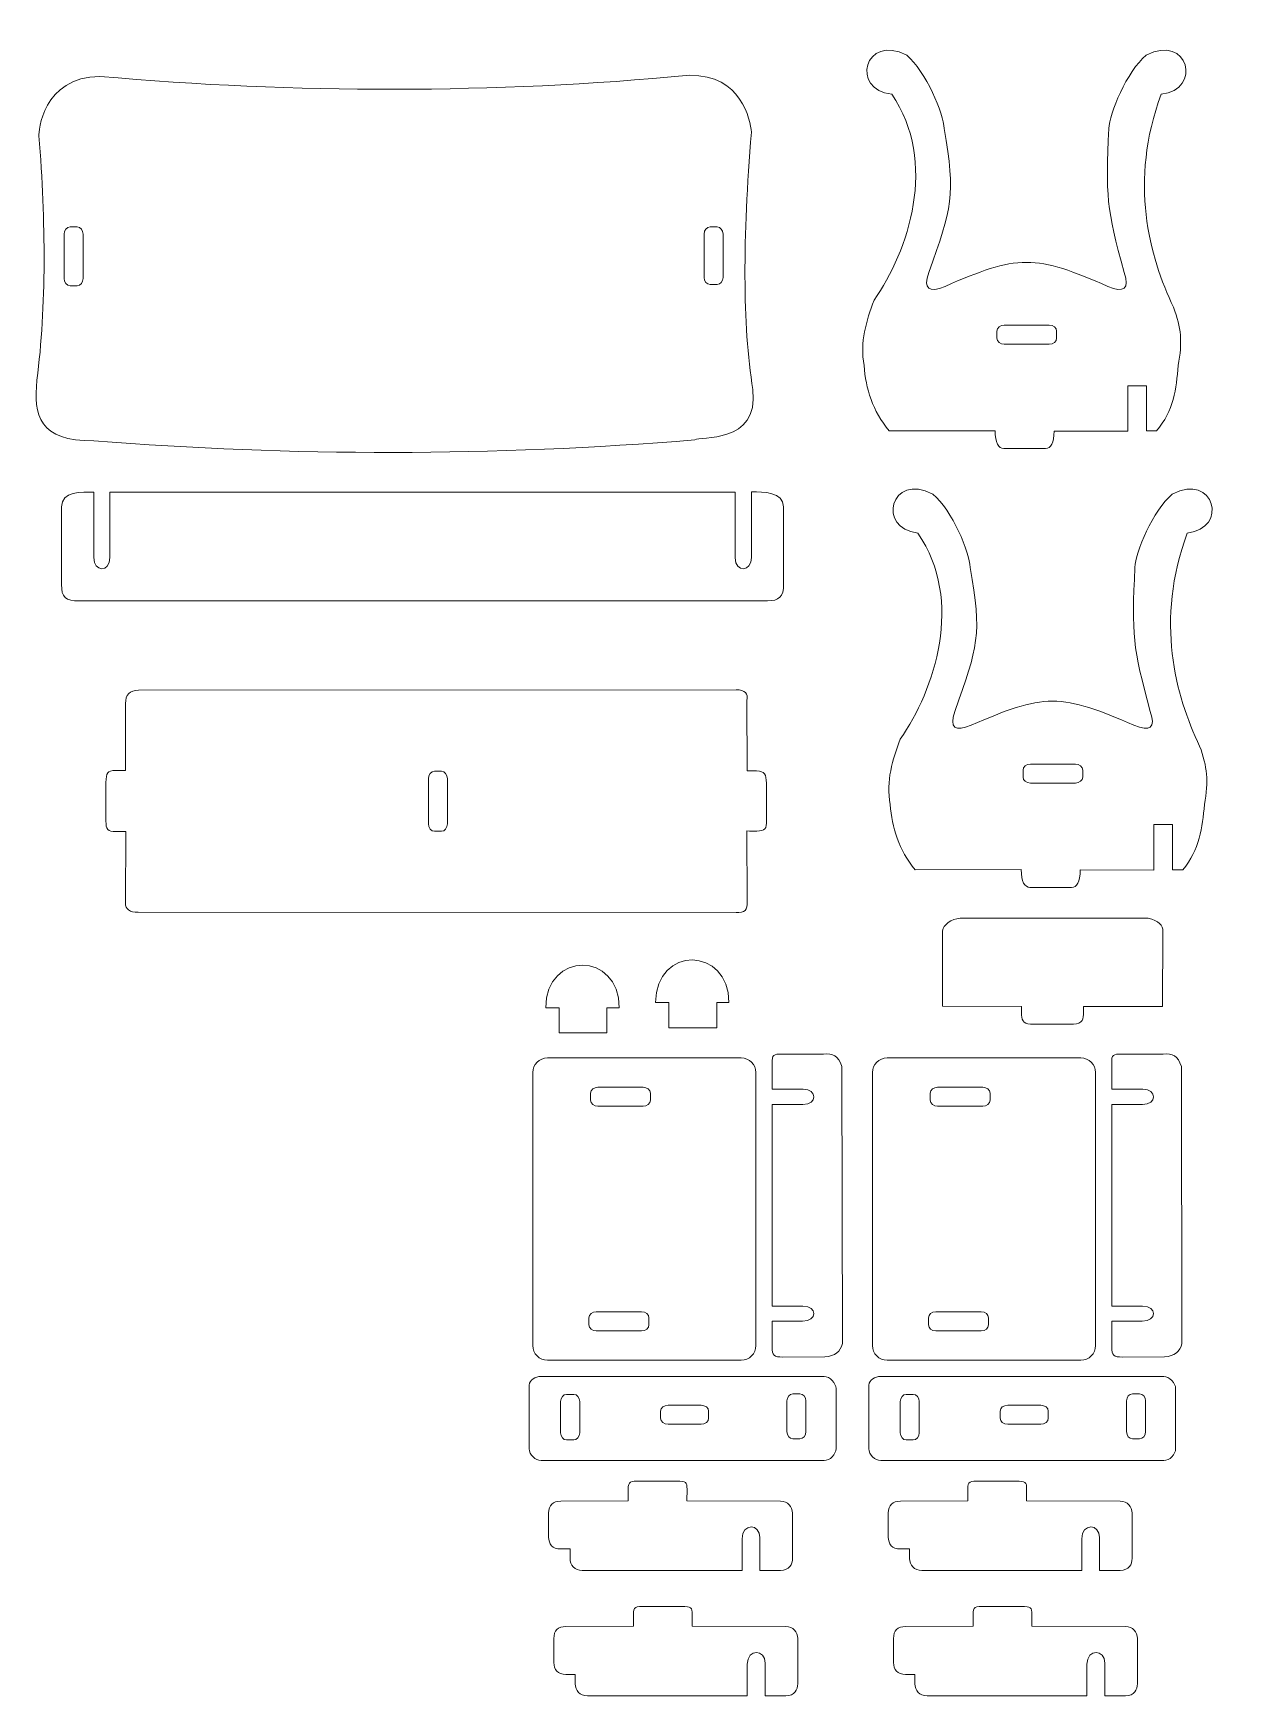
# Model space of a CAD drawing. Header units: centimetres. Extents: x -29.7 to 25.6, y -13.3 to 14.7.
# Drawn here: x 5.62 to 25.65, y -13.33 to 14.53 of the extents above; entities that cross this region are included whole.
import ezdxf

# ---------------------------------------------------------------- set-up
doc = ezdxf.new("R2010")
doc.units = ezdxf.units.CM
doc.header["$MEASUREMENT"] = 0
doc.layers.add('Layer 1', color=7, linetype='Continuous')

msp = doc.modelspace()

# ---------------------------------------------------------------- linework, layer by layer
at = {"layer": 'Layer 1', "color": 22, "lineweight": 5}
for points, knots in [([(21.88011, 7.57026), (21.79153, 7.57144), (21.73474, 7.66662), (21.735, 7.86947), (21.735, 7.86947), (21.735, 7.86947), (19.95901, 7.8651), (19.95901, 7.8651), (19.95901, 7.8651), (19.67794, 8.202), (19.5688, 8.57329), (19.53781, 8.96022), (19.53781, 8.96022), (19.46848, 9.35663), (19.57483, 9.70912), (19.70629, 10.05534), (19.70629, 10.05534), (20.28089, 10.87888), (20.78558, 12.36507), (20.00113, 13.50918), (20.00113, 13.50918), (19.30686, 13.57961), (19.54422, 14.52939), (20.25385, 14.16204), (20.25385, 14.16204), (20.5732, 13.89226), (20.87529, 13.17908), (20.87872, 12.93282), (20.87872, 12.93282), (21.08006, 11.80531), (21.00797, 11.60187), (20.62111, 10.51866), (20.62111, 10.51866), (20.52483, 10.24109), (20.62746, 10.17602), (20.89489, 10.287), (20.89489, 10.287), (21.48077, 10.5454), (21.87121, 10.69009), (22.25888, 10.69057), (22.25888, 10.69057), (22.64655, 10.69009), (23.03699, 10.5454), (23.62287, 10.287), (23.62287, 10.287), (23.8903, 10.17602), (23.99293, 10.24109), (23.89665, 10.51866), (23.89665, 10.51866), (23.5989, 11.60186), (23.58622, 11.80529), (23.63904, 12.93282), (23.63904, 12.93282), (23.64247, 13.17908), (23.94456, 13.89226), (24.26391, 14.16204), (24.26391, 14.16204), (24.97354, 14.52939), (25.2109, 13.57961), (24.51663, 13.50918), (24.51663, 13.50918), (23.97274, 12.03521), (24.31723, 10.78994), (24.7227, 9.93698), (24.7227, 9.93698), (24.85416, 9.59076), (24.87174, 9.35663), (24.80241, 8.96022), (24.80241, 8.96022), (24.77142, 8.57329), (24.72146, 8.202), (24.44039, 7.8651), (24.44039, 7.8651), (24.44039, 7.8651), (24.26955, 7.86487), (24.26955, 7.86487), (24.26955, 7.86487), (24.26955, 7.86487), (24.27076, 8.62347), (24.27076, 8.62347), (24.27076, 8.62347), (24.27076, 8.62347), (23.95696, 8.62357), (23.95696, 8.62357), (23.95696, 8.62357), (23.95696, 8.62357), (23.95636, 7.86174), (23.95636, 7.86174), (23.95636, 7.86174), (23.95636, 7.86174), (22.72264, 7.86279), (22.72264, 7.86279), (22.72264, 7.86279), (22.7229, 7.65994), (22.66611, 7.57144), (22.57753, 7.57026), (22.57753, 7.57026), (22.57753, 7.57026), (21.88011, 7.57026), (21.88011, 7.57026)], [0, 0, 0, 0, 0.04, 0.04, 0.04, 0.04, 0.08, 0.08, 0.08, 0.08, 0.12, 0.12, 0.12, 0.12, 0.16, 0.16, 0.16, 0.16, 0.2, 0.2, 0.2, 0.2, 0.24, 0.24, 0.24, 0.24, 0.28, 0.28, 0.28, 0.28, 0.32, 0.32, 0.32, 0.32, 0.36, 0.36, 0.36, 0.36, 0.4, 0.4, 0.4, 0.4, 0.44, 0.44, 0.44, 0.44, 0.48, 0.48, 0.48, 0.48, 0.52, 0.52, 0.52, 0.52, 0.56, 0.56, 0.56, 0.56, 0.6, 0.6, 0.6, 0.6, 0.64, 0.64, 0.64, 0.64, 0.68, 0.68, 0.68, 0.68, 0.72, 0.72, 0.72, 0.72, 0.76, 0.76, 0.76, 0.76, 0.8, 0.8, 0.8, 0.8, 0.84, 0.84, 0.84, 0.84, 0.88, 0.88, 0.88, 0.88, 0.92, 0.92, 0.92, 0.92, 0.96, 0.96, 0.96, 0.96, 1, 1, 1, 1]), ([(16.61665, 13.8244), (17.48409, 13.83357), (17.63545, 13.07359), (17.64974, 12.8714), (17.64974, 12.8714), (17.50654, 11.08793), (17.49867, 9.65689), (17.67545, 8.559), (17.67545, 8.559), (17.78164, 7.62999), (16.77277, 7.78609), (16.70492, 7.71585), (16.70492, 7.71585), (13.35537, 7.43627), (9.92866, 7.44024), (6.6305, 7.69856), (6.6305, 7.69856), (5.71955, 7.69362), (5.61793, 8.12442), (5.67901, 8.71475), (5.67901, 8.71475), (5.83844, 9.95529), (5.8286, 11.3656), (5.71374, 12.8118), (5.71374, 12.8118), (5.70101, 12.86639), (5.77077, 13.79705), (6.73464, 13.80726), (6.73464, 13.80726), (10.00831, 13.51292), (13.33365, 13.51739), (16.61665, 13.8244)], [0, 0, 0, 0, 0.125, 0.125, 0.125, 0.125, 0.25, 0.25, 0.25, 0.25, 0.375, 0.375, 0.375, 0.375, 0.5, 0.5, 0.5, 0.5, 0.625, 0.625, 0.625, 0.625, 0.75, 0.75, 0.75, 0.75, 0.875, 0.875, 0.875, 0.875, 1, 1, 1, 1]), ([(6.45355, 11.16233), (6.45355, 11.16233), (6.45355, 10.4192), (6.45355, 10.4192), (6.45355, 10.4192), (6.45355, 10.35292), (6.40827, 10.29869), (6.35293, 10.29869), (6.35293, 10.29869), (6.35293, 10.29869), (6.23554, 10.29869), (6.23554, 10.29869), (6.23554, 10.29869), (6.1802, 10.29869), (6.13492, 10.35292), (6.13492, 10.4192), (6.13492, 10.4192), (6.13492, 10.4192), (6.13492, 11.16233), (6.13492, 11.16233), (6.13492, 11.16233), (6.13492, 11.22861), (6.1802, 11.28284), (6.23554, 11.28284), (6.23554, 11.28284), (6.23554, 11.28284), (6.35293, 11.28284), (6.35293, 11.28284), (6.35293, 11.28284), (6.40827, 11.28284), (6.45355, 11.22861), (6.45355, 11.16233)], [0, 0, 0, 0, 0.125, 0.125, 0.125, 0.125, 0.25, 0.25, 0.25, 0.25, 0.375, 0.375, 0.375, 0.375, 0.5, 0.5, 0.5, 0.5, 0.625, 0.625, 0.625, 0.625, 0.75, 0.75, 0.75, 0.75, 0.875, 0.875, 0.875, 0.875, 1, 1, 1, 1]), ([(17.17517, 11.165), (17.17517, 11.165), (17.17517, 10.43839), (17.17517, 10.43839), (17.17517, 10.43839), (17.17517, 10.37358), (17.12989, 10.32056), (17.07455, 10.32056), (17.07455, 10.32056), (17.07455, 10.32056), (16.95716, 10.32056), (16.95716, 10.32056), (16.95716, 10.32056), (16.90182, 10.32056), (16.85654, 10.37358), (16.85654, 10.43839), (16.85654, 10.43839), (16.85654, 10.43839), (16.85654, 11.165), (16.85654, 11.165), (16.85654, 11.165), (16.85654, 11.22981), (16.90182, 11.28283), (16.95716, 11.28283), (16.95716, 11.28283), (16.95716, 11.28283), (17.07455, 11.28283), (17.07455, 11.28283), (17.07455, 11.28283), (17.12989, 11.28283), (17.17517, 11.22981), (17.17517, 11.165)], [0, 0, 0, 0, 0.125, 0.125, 0.125, 0.125, 0.25, 0.25, 0.25, 0.25, 0.375, 0.375, 0.375, 0.375, 0.5, 0.5, 0.5, 0.5, 0.625, 0.625, 0.625, 0.625, 0.75, 0.75, 0.75, 0.75, 0.875, 0.875, 0.875, 0.875, 1, 1, 1, 1]), ([(21.88723, 9.63782), (21.88723, 9.63782), (22.64209, 9.63782), (22.64209, 9.63782), (22.64209, 9.63782), (22.70942, 9.63782), (22.7645, 9.59254), (22.7645, 9.5372), (22.7645, 9.5372), (22.7645, 9.5372), (22.7645, 9.41981), (22.7645, 9.41981), (22.7645, 9.41981), (22.7645, 9.36447), (22.70942, 9.31919), (22.64209, 9.31919), (22.64209, 9.31919), (22.64209, 9.31919), (21.88723, 9.31919), (21.88723, 9.31919), (21.88723, 9.31919), (21.8199, 9.31919), (21.76482, 9.36447), (21.76482, 9.41981), (21.76482, 9.41981), (21.76482, 9.41981), (21.76482, 9.5372), (21.76482, 9.5372), (21.76482, 9.5372), (21.76482, 9.59254), (21.8199, 9.63782), (21.88723, 9.63782)], [0, 0, 0, 0, 0.125, 0.125, 0.125, 0.125, 0.25, 0.25, 0.25, 0.25, 0.375, 0.375, 0.375, 0.375, 0.5, 0.5, 0.5, 0.5, 0.625, 0.625, 0.625, 0.625, 0.75, 0.75, 0.75, 0.75, 0.875, 0.875, 0.875, 0.875, 1, 1, 1, 1]), ([(22.31786, 0.21606), (22.22928, 0.21724), (22.17249, 0.31242), (22.17275, 0.51527), (22.17275, 0.51527), (22.17275, 0.51527), (20.39676, 0.5109), (20.39676, 0.5109), (20.39676, 0.5109), (20.11569, 0.8478), (20.00655, 1.21909), (19.97556, 1.60602), (19.97556, 1.60602), (19.90623, 2.00243), (20.01258, 2.35492), (20.14404, 2.70114), (20.14404, 2.70114), (20.71864, 3.52468), (21.22333, 5.01087), (20.43888, 6.15498), (20.43888, 6.15498), (19.74461, 6.22541), (19.98197, 7.17519), (20.6916, 6.80784), (20.6916, 6.80784), (21.01095, 6.53806), (21.31304, 5.82488), (21.31647, 5.57862), (21.31647, 5.57862), (21.51781, 4.45111), (21.44572, 4.24767), (21.05886, 3.16446), (21.05886, 3.16446), (20.96258, 2.88689), (21.06521, 2.82182), (21.33264, 2.9328), (21.33264, 2.9328), (21.91852, 3.1912), (22.30896, 3.33589), (22.69663, 3.33637), (22.69663, 3.33637), (23.0843, 3.33589), (23.47474, 3.1912), (24.06062, 2.9328), (24.06062, 2.9328), (24.32805, 2.82182), (24.43068, 2.88689), (24.3344, 3.16446), (24.3344, 3.16446), (24.03665, 4.24766), (24.02397, 4.45109), (24.07679, 5.57862), (24.07679, 5.57862), (24.08022, 5.82488), (24.38231, 6.53806), (24.70166, 6.80784), (24.70166, 6.80784), (25.41129, 7.17519), (25.64865, 6.22541), (24.95438, 6.15498), (24.95438, 6.15498), (24.41049, 4.68101), (24.75498, 3.43574), (25.16045, 2.58278), (25.16045, 2.58278), (25.29191, 2.23656), (25.30949, 2.00243), (25.24016, 1.60602), (25.24016, 1.60602), (25.20917, 1.21909), (25.15921, 0.8478), (24.87814, 0.5109), (24.87814, 0.5109), (24.87814, 0.5109), (24.7073, 0.51067), (24.7073, 0.51067), (24.7073, 0.51067), (24.7073, 0.51067), (24.70851, 1.26927), (24.70851, 1.26927), (24.70851, 1.26927), (24.70851, 1.26927), (24.39471, 1.26937), (24.39471, 1.26937), (24.39471, 1.26937), (24.39471, 1.26937), (24.39411, 0.50754), (24.39411, 0.50754), (24.39411, 0.50754), (24.39411, 0.50754), (23.16039, 0.50859), (23.16039, 0.50859), (23.16039, 0.50859), (23.16065, 0.30574), (23.10386, 0.21724), (23.01528, 0.21606), (23.01528, 0.21606), (23.01528, 0.21606), (22.31786, 0.21606), (22.31786, 0.21606)], [0, 0, 0, 0, 0.04, 0.04, 0.04, 0.04, 0.08, 0.08, 0.08, 0.08, 0.12, 0.12, 0.12, 0.12, 0.16, 0.16, 0.16, 0.16, 0.2, 0.2, 0.2, 0.2, 0.24, 0.24, 0.24, 0.24, 0.28, 0.28, 0.28, 0.28, 0.32, 0.32, 0.32, 0.32, 0.36, 0.36, 0.36, 0.36, 0.4, 0.4, 0.4, 0.4, 0.44, 0.44, 0.44, 0.44, 0.48, 0.48, 0.48, 0.48, 0.52, 0.52, 0.52, 0.52, 0.56, 0.56, 0.56, 0.56, 0.6, 0.6, 0.6, 0.6, 0.64, 0.64, 0.64, 0.64, 0.68, 0.68, 0.68, 0.68, 0.72, 0.72, 0.72, 0.72, 0.76, 0.76, 0.76, 0.76, 0.8, 0.8, 0.8, 0.8, 0.84, 0.84, 0.84, 0.84, 0.88, 0.88, 0.88, 0.88, 0.92, 0.92, 0.92, 0.92, 0.96, 0.96, 0.96, 0.96, 1, 1, 1, 1]), ([(6.89876, 6.83823), (6.89876, 6.83823), (17.37779, 6.83823), (17.37779, 6.83823), (17.37779, 6.83823), (17.37779, 6.83823), (17.37859, 5.73662), (17.37859, 5.73662), (17.37859, 5.73662), (17.3792, 5.48846), (17.65097, 5.50171), (17.65488, 5.74349), (17.65488, 5.74349), (17.65488, 5.74349), (17.65416, 6.84296), (17.65416, 6.84296), (17.65416, 6.84296), (17.85076, 6.84773), (18.18147, 6.84289), (18.19106, 6.59553), (18.19106, 6.59553), (18.19106, 6.59553), (18.19097, 5.29831), (18.19097, 5.29831), (18.19097, 5.29831), (18.19094, 5.08162), (18.10651, 5.01847), (17.92095, 5.01846), (17.92095, 5.01846), (17.92095, 5.01846), (6.38586, 5.018), (6.38586, 5.018), (6.38586, 5.018), (6.16406, 5.018), (6.08484, 5.07895), (6.09309, 5.29419), (6.09309, 5.29419), (6.09309, 5.29419), (6.093, 6.59553), (6.093, 6.59553), (6.093, 6.59553), (6.09268, 6.84852), (6.42936, 6.8523), (6.63351, 6.83716), (6.63351, 6.83716), (6.63351, 6.83716), (6.63351, 5.74242), (6.63351, 5.74242), (6.63351, 5.74242), (6.63159, 5.50155), (6.89968, 5.48545), (6.8992, 5.74608), (6.8992, 5.74608), (6.8992, 5.74608), (6.89876, 6.83823), (6.89876, 6.83823)], [0, 0, 0, 0, 0.07142857, 0.07142857, 0.07142857, 0.07142857, 0.14285714, 0.14285714, 0.14285714, 0.14285714, 0.21428571, 0.21428571, 0.21428571, 0.21428571, 0.28571429, 0.28571429, 0.28571429, 0.28571429, 0.35714286, 0.35714286, 0.35714286, 0.35714286, 0.42857143, 0.42857143, 0.42857143, 0.42857143, 0.5, 0.5, 0.5, 0.5, 0.57142857, 0.57142857, 0.57142857, 0.57142857, 0.64285714, 0.64285714, 0.64285714, 0.64285714, 0.71428571, 0.71428571, 0.71428571, 0.71428571, 0.78571429, 0.78571429, 0.78571429, 0.78571429, 0.85714286, 0.85714286, 0.85714286, 0.85714286, 0.92857143, 0.92857143, 0.92857143, 0.92857143, 1, 1, 1, 1]), ([(7.16723, 1.15196), (7.16723, 1.15196), (7.16579, -0.05194), (7.16579, -0.05194), (7.16579, -0.05194), (7.15503, -0.13976), (7.23532, -0.2085), (7.37779, -0.2009), (7.37779, -0.2009), (7.37779, -0.2009), (17.39443, -0.202), (17.39443, -0.202), (17.39443, -0.202), (17.53192, -0.21784), (17.59304, -0.1573), (17.57779, -0.02042), (17.57779, -0.02042), (17.57779, -0.02042), (17.57491, 1.16149), (17.57491, 1.16149), (17.57491, 1.16149), (17.631, 1.16173), (17.68709, 1.1596), (17.74318, 1.15985), (17.74318, 1.15985), (17.87851, 1.16069), (17.90591, 1.19946), (17.90485, 1.34283), (17.90485, 1.34283), (17.90394, 1.51849), (17.90303, 1.78919), (17.90212, 1.96486), (17.90212, 1.96486), (17.89753, 2.10893), (17.879, 2.16488), (17.73621, 2.16837), (17.73621, 2.16837), (17.73621, 2.16837), (17.57779, 2.16837), (17.57779, 2.16837), (17.57779, 2.16837), (17.57779, 2.16837), (17.57491, 3.34854), (17.57491, 3.34854), (17.57491, 3.34854), (17.60067, 3.46598), (17.54051, 3.52614), (17.39443, 3.52902), (17.39443, 3.52902), (17.39443, 3.52902), (7.38351, 3.52042), (7.38351, 3.52042), (7.38351, 3.52042), (7.23454, 3.52183), (7.16198, 3.44687), (7.16579, 3.29554), (7.16579, 3.29554), (7.16579, 3.29554), (7.16435, 2.17487), (7.16435, 2.17487), (7.16435, 2.17487), (7.10924, 2.17462), (7.05412, 2.17438), (6.999, 2.17414), (6.999, 2.17414), (6.8537, 2.17528), (6.84049, 2.14006), (6.83635, 1.97501), (6.83635, 1.97501), (6.83635, 1.79906), (6.83635, 1.50404), (6.83635, 1.32809), (6.83635, 1.32809), (6.83635, 1.19363), (6.85766, 1.14989), (7.00729, 1.15196), (7.00729, 1.15196), (7.00729, 1.15196), (7.16723, 1.15196), (7.16723, 1.15196)], [0, 0, 0, 0, 0.05, 0.05, 0.05, 0.05, 0.1, 0.1, 0.1, 0.1, 0.15, 0.15, 0.15, 0.15, 0.2, 0.2, 0.2, 0.2, 0.25, 0.25, 0.25, 0.25, 0.3, 0.3, 0.3, 0.3, 0.35, 0.35, 0.35, 0.35, 0.4, 0.4, 0.4, 0.4, 0.45, 0.45, 0.45, 0.45, 0.5, 0.5, 0.5, 0.5, 0.55, 0.55, 0.55, 0.55, 0.6, 0.6, 0.6, 0.6, 0.65, 0.65, 0.65, 0.65, 0.7, 0.7, 0.7, 0.7, 0.75, 0.75, 0.75, 0.75, 0.8, 0.8, 0.8, 0.8, 0.85, 0.85, 0.85, 0.85, 0.9, 0.9, 0.9, 0.9, 0.95, 0.95, 0.95, 0.95, 1, 1, 1, 1]), ([(22.32498, 2.28362), (22.32498, 2.28362), (23.07984, 2.28362), (23.07984, 2.28362), (23.07984, 2.28362), (23.14717, 2.28362), (23.20225, 2.23834), (23.20225, 2.183), (23.20225, 2.183), (23.20225, 2.183), (23.20225, 2.06561), (23.20225, 2.06561), (23.20225, 2.06561), (23.20225, 2.01027), (23.14717, 1.96499), (23.07984, 1.96499), (23.07984, 1.96499), (23.07984, 1.96499), (22.32498, 1.96499), (22.32498, 1.96499), (22.32498, 1.96499), (22.25765, 1.96499), (22.20257, 2.01027), (22.20257, 2.06561), (22.20257, 2.06561), (22.20257, 2.06561), (22.20257, 2.183), (22.20257, 2.183), (22.20257, 2.183), (22.20257, 2.23834), (22.25765, 2.28362), (22.32498, 2.28362)], [0, 0, 0, 0, 0.125, 0.125, 0.125, 0.125, 0.25, 0.25, 0.25, 0.25, 0.375, 0.375, 0.375, 0.375, 0.5, 0.5, 0.5, 0.5, 0.625, 0.625, 0.625, 0.625, 0.75, 0.75, 0.75, 0.75, 0.875, 0.875, 0.875, 0.875, 1, 1, 1, 1]), ([(12.23823, 1.28402), (12.23823, 1.28402), (12.23823, 2.03699), (12.23823, 2.03699), (12.23823, 2.03699), (12.23823, 2.10702), (12.28351, 2.16431), (12.33885, 2.16431), (12.33885, 2.16431), (12.33885, 2.16431), (12.45624, 2.16431), (12.45624, 2.16431), (12.45624, 2.16431), (12.51158, 2.16431), (12.55686, 2.10699), (12.55686, 2.03699), (12.55686, 2.03699), (12.55686, 2.03699), (12.55686, 1.28402), (12.55686, 1.28402), (12.55686, 1.28402), (12.55686, 1.21402), (12.51155, 1.1567), (12.45624, 1.1567), (12.45624, 1.1567), (12.45624, 1.1567), (12.33885, 1.1567), (12.33885, 1.1567), (12.33885, 1.1567), (12.28354, 1.1567), (12.23823, 1.21399), (12.23823, 1.28402)], [0, 0, 0, 0, 0.125, 0.125, 0.125, 0.125, 0.25, 0.25, 0.25, 0.25, 0.375, 0.375, 0.375, 0.375, 0.5, 0.5, 0.5, 0.5, 0.625, 0.625, 0.625, 0.625, 0.75, 0.75, 0.75, 0.75, 0.875, 0.875, 0.875, 0.875, 1, 1, 1, 1]), ([(22.17728, -1.77904), (22.17728, -1.83321), (22.17728, -1.8678), (22.17728, -1.92198), (22.17728, -1.92198), (22.17728, -2.03173), (22.23589, -2.07782), (22.37233, -2.07782), (22.37233, -2.07782), (22.57534, -2.07782), (22.78213, -2.07782), (22.98514, -2.07782), (22.98514, -2.07782), (23.16822, -2.07782), (23.21426, -2.02756), (23.21426, -1.91595), (23.21426, -1.91595), (23.21426, -1.91595), (23.21426, -1.7776), (23.21426, -1.7776), (23.21426, -1.7776), (23.21426, -1.7776), (24.54116, -1.7776), (24.54116, -1.7776), (24.54116, -1.7776), (24.54116, -1.7776), (24.5426, -0.52312), (24.5426, -0.52312), (24.5426, -0.52312), (24.55319, -0.4146), (24.47118, -0.3408), (24.2966, -0.30172), (24.2966, -0.30172), (24.2966, -0.30172), (21.15068, -0.30172), (21.15068, -0.30172), (21.15068, -0.30172), (20.99924, -0.30463), (20.86516, -0.41459), (20.8526, -0.51008), (20.8526, -0.51008), (20.8526, -0.51008), (20.8526, -1.77616), (20.8526, -1.77616), (20.8526, -1.77616), (20.8526, -1.77616), (22.17728, -1.77904), (22.17728, -1.77904)], [0, 0, 0, 0, 0.08333333, 0.08333333, 0.08333333, 0.08333333, 0.16666667, 0.16666667, 0.16666667, 0.16666667, 0.25, 0.25, 0.25, 0.25, 0.33333333, 0.33333333, 0.33333333, 0.33333333, 0.41666667, 0.41666667, 0.41666667, 0.41666667, 0.5, 0.5, 0.5, 0.5, 0.58333333, 0.58333333, 0.58333333, 0.58333333, 0.66666667, 0.66666667, 0.66666667, 0.66666667, 0.75, 0.75, 0.75, 0.75, 0.83333333, 0.83333333, 0.83333333, 0.83333333, 0.91666667, 0.91666667, 0.91666667, 0.91666667, 1, 1, 1, 1]), ([(17.06904, -2.13568), (17.06904, -2.13568), (16.26804, -2.13568), (16.26804, -2.13568), (16.26804, -2.13568), (16.26804, -2.13568), (16.26831, -1.71268), (16.26831, -1.71268), (16.26831, -1.71268), (16.26831, -1.71268), (16.04304, -1.71268), (16.04304, -1.71268), (16.04304, -1.71268), (16.04881, -0.75412), (17.27588, -0.77057), (17.27442, -1.71349), (17.27442, -1.71349), (17.27442, -1.71349), (17.06958, -1.71376), (17.06958, -1.71376), (17.06958, -1.71376), (17.06958, -1.71376), (17.06904, -2.13568), (17.06904, -2.13568)], [0, 0, 0, 0, 0.16666667, 0.16666667, 0.16666667, 0.16666667, 0.33333333, 0.33333333, 0.33333333, 0.33333333, 0.5, 0.5, 0.5, 0.5, 0.66666667, 0.66666667, 0.66666667, 0.66666667, 0.83333333, 0.83333333, 0.83333333, 0.83333333, 1, 1, 1, 1]), ([(15.23049, -2.22323), (15.23049, -2.22323), (14.42949, -2.22323), (14.42949, -2.22323), (14.42949, -2.22323), (14.42949, -2.22323), (14.42976, -1.80023), (14.42976, -1.80023), (14.42976, -1.80023), (14.42976, -1.80023), (14.20449, -1.80023), (14.20449, -1.80023), (14.20449, -1.80023), (14.21026, -0.84167), (15.43733, -0.85812), (15.43587, -1.80104), (15.43587, -1.80104), (15.43587, -1.80104), (15.23103, -1.80131), (15.23103, -1.80131), (15.23103, -1.80131), (15.23103, -1.80131), (15.23049, -2.22323), (15.23049, -2.22323)], [0, 0, 0, 0, 0.16666667, 0.16666667, 0.16666667, 0.16666667, 0.33333333, 0.33333333, 0.33333333, 0.33333333, 0.5, 0.5, 0.5, 0.5, 0.66666667, 0.66666667, 0.66666667, 0.66666667, 0.83333333, 0.83333333, 0.83333333, 0.83333333, 1, 1, 1, 1]), ([(14.23371, -2.64009), (14.23371, -2.64009), (17.48091, -2.64009), (17.48091, -2.64009), (17.48091, -2.64009), (17.61621, -2.64009), (17.72691, -2.75079), (17.72691, -2.88609), (17.72691, -2.88609), (17.72691, -2.88609), (17.72691, -7.46169), (17.72691, -7.46169), (17.72691, -7.46169), (17.72691, -7.59699), (17.61621, -7.70769), (17.48091, -7.70769), (17.48091, -7.70769), (17.48091, -7.70769), (14.23371, -7.70769), (14.23371, -7.70769), (14.23371, -7.70769), (14.09841, -7.70769), (13.98771, -7.59699), (13.98771, -7.46169), (13.98771, -7.46169), (13.98771, -7.46169), (13.98771, -2.88609), (13.98771, -2.88609), (13.98771, -2.88609), (13.98771, -2.75079), (14.09841, -2.64009), (14.23371, -2.64009)], [0, 0, 0, 0, 0.125, 0.125, 0.125, 0.125, 0.25, 0.25, 0.25, 0.25, 0.375, 0.375, 0.375, 0.375, 0.5, 0.5, 0.5, 0.5, 0.625, 0.625, 0.625, 0.625, 0.75, 0.75, 0.75, 0.75, 0.875, 0.875, 0.875, 0.875, 1, 1, 1, 1]), ([(17.99883, -3.16455), (17.99883, -3.16455), (17.99868, -2.73283), (17.99868, -2.73283), (17.99868, -2.73283), (17.99199, -2.58789), (18.02034, -2.57569), (18.16424, -2.57569), (18.16424, -2.57569), (18.16424, -2.57569), (18.86015, -2.57569), (18.86015, -2.57569), (18.86015, -2.57569), (19.01778, -2.56906), (19.10403, -2.59301), (19.16479, -2.78525), (19.16479, -2.78525), (19.16479, -2.78525), (19.17437, -7.42781), (19.17437, -7.42781), (19.17437, -7.42781), (19.14459, -7.56432), (19.04911, -7.6351), (18.88365, -7.65185), (18.88365, -7.65185), (18.88365, -7.65185), (18.17748, -7.65315), (18.17748, -7.65315), (18.17748, -7.65315), (18.02995, -7.65353), (17.99518, -7.63025), (17.99848, -7.47935), (17.99848, -7.47935), (17.99848, -7.47935), (17.99849, -7.05161), (17.99849, -7.05161), (17.99849, -7.05161), (17.99849, -7.05161), (18.50879, -7.05079), (18.50879, -7.05079), (18.50879, -7.05079), (18.75614, -7.05039), (18.7588, -6.80107), (18.51399, -6.80107), (18.51399, -6.80107), (18.51399, -6.80107), (17.99849, -6.80107), (17.99849, -6.80107), (17.99849, -6.80107), (17.99849, -6.80107), (17.99843, -3.42432), (17.99843, -3.42432), (17.99843, -3.42432), (17.99843, -3.42432), (18.51511, -3.42432), (18.51511, -3.42432), (18.51511, -3.42432), (18.75409, -3.42432), (18.7575, -3.16345), (18.51627, -3.16379), (18.51627, -3.16379), (18.51627, -3.16379), (17.99883, -3.16455), (17.99883, -3.16455)], [0, 0, 0, 0, 0.0625, 0.0625, 0.0625, 0.0625, 0.125, 0.125, 0.125, 0.125, 0.1875, 0.1875, 0.1875, 0.1875, 0.25, 0.25, 0.25, 0.25, 0.3125, 0.3125, 0.3125, 0.3125, 0.375, 0.375, 0.375, 0.375, 0.4375, 0.4375, 0.4375, 0.4375, 0.5, 0.5, 0.5, 0.5, 0.5625, 0.5625, 0.5625, 0.5625, 0.625, 0.625, 0.625, 0.625, 0.6875, 0.6875, 0.6875, 0.6875, 0.75, 0.75, 0.75, 0.75, 0.8125, 0.8125, 0.8125, 0.8125, 0.875, 0.875, 0.875, 0.875, 0.9375, 0.9375, 0.9375, 0.9375, 1, 1, 1, 1]), ([(19.92446, -2.64009), (19.92446, -2.64009), (23.17166, -2.64009), (23.17166, -2.64009), (23.17166, -2.64009), (23.30696, -2.64009), (23.41766, -2.75079), (23.41766, -2.88609), (23.41766, -2.88609), (23.41766, -2.88609), (23.41766, -7.46169), (23.41766, -7.46169), (23.41766, -7.46169), (23.41766, -7.59699), (23.30696, -7.70769), (23.17166, -7.70769), (23.17166, -7.70769), (23.17166, -7.70769), (19.92446, -7.70769), (19.92446, -7.70769), (19.92446, -7.70769), (19.78916, -7.70769), (19.67846, -7.59699), (19.67846, -7.46169), (19.67846, -7.46169), (19.67846, -7.46169), (19.67846, -2.88609), (19.67846, -2.88609), (19.67846, -2.88609), (19.67846, -2.75079), (19.78916, -2.64009), (19.92446, -2.64009)], [0, 0, 0, 0, 0.125, 0.125, 0.125, 0.125, 0.25, 0.25, 0.25, 0.25, 0.375, 0.375, 0.375, 0.375, 0.5, 0.5, 0.5, 0.5, 0.625, 0.625, 0.625, 0.625, 0.75, 0.75, 0.75, 0.75, 0.875, 0.875, 0.875, 0.875, 1, 1, 1, 1]), ([(23.68958, -3.16455), (23.68958, -3.16455), (23.68943, -2.73283), (23.68943, -2.73283), (23.68943, -2.73283), (23.68274, -2.58789), (23.71109, -2.57569), (23.85499, -2.57569), (23.85499, -2.57569), (23.85499, -2.57569), (24.5509, -2.57569), (24.5509, -2.57569), (24.5509, -2.57569), (24.70853, -2.56906), (24.79478, -2.59301), (24.85554, -2.78525), (24.85554, -2.78525), (24.85554, -2.78525), (24.86512, -7.42781), (24.86512, -7.42781), (24.86512, -7.42781), (24.83534, -7.56432), (24.73986, -7.6351), (24.5744, -7.65185), (24.5744, -7.65185), (24.5744, -7.65185), (23.86823, -7.65315), (23.86823, -7.65315), (23.86823, -7.65315), (23.7207, -7.65353), (23.68593, -7.63025), (23.68923, -7.47935), (23.68923, -7.47935), (23.68923, -7.47935), (23.68924, -7.05161), (23.68924, -7.05161), (23.68924, -7.05161), (23.68924, -7.05161), (24.19954, -7.05079), (24.19954, -7.05079), (24.19954, -7.05079), (24.44689, -7.05039), (24.44955, -6.80107), (24.20474, -6.80107), (24.20474, -6.80107), (24.20474, -6.80107), (23.68924, -6.80107), (23.68924, -6.80107), (23.68924, -6.80107), (23.68924, -6.80107), (23.68918, -3.42432), (23.68918, -3.42432), (23.68918, -3.42432), (23.68918, -3.42432), (24.20586, -3.42432), (24.20586, -3.42432), (24.20586, -3.42432), (24.44484, -3.42432), (24.44825, -3.16345), (24.20702, -3.16379), (24.20702, -3.16379), (24.20702, -3.16379), (23.68958, -3.16455), (23.68958, -3.16455)], [0, 0, 0, 0, 0.0625, 0.0625, 0.0625, 0.0625, 0.125, 0.125, 0.125, 0.125, 0.1875, 0.1875, 0.1875, 0.1875, 0.25, 0.25, 0.25, 0.25, 0.3125, 0.3125, 0.3125, 0.3125, 0.375, 0.375, 0.375, 0.375, 0.4375, 0.4375, 0.4375, 0.4375, 0.5, 0.5, 0.5, 0.5, 0.5625, 0.5625, 0.5625, 0.5625, 0.625, 0.625, 0.625, 0.625, 0.6875, 0.6875, 0.6875, 0.6875, 0.75, 0.75, 0.75, 0.75, 0.8125, 0.8125, 0.8125, 0.8125, 0.875, 0.875, 0.875, 0.875, 0.9375, 0.9375, 0.9375, 0.9375, 1, 1, 1, 1]), ([(15.07939, -3.13216), (15.07939, -3.13216), (15.83595, -3.13216), (15.83595, -3.13216), (15.83595, -3.13216), (15.90342, -3.13216), (15.95863, -3.17744), (15.95863, -3.23278), (15.95863, -3.23278), (15.95863, -3.23278), (15.95863, -3.35017), (15.95863, -3.35017), (15.95863, -3.35017), (15.95863, -3.40551), (15.90342, -3.45079), (15.83595, -3.45079), (15.83595, -3.45079), (15.83595, -3.45079), (15.07939, -3.45079), (15.07939, -3.45079), (15.07939, -3.45079), (15.01192, -3.45079), (14.95671, -3.40551), (14.95671, -3.35017), (14.95671, -3.35017), (14.95671, -3.35017), (14.95671, -3.23278), (14.95671, -3.23278), (14.95671, -3.23278), (14.95671, -3.17744), (15.01192, -3.13216), (15.07939, -3.13216)], [0, 0, 0, 0, 0.125, 0.125, 0.125, 0.125, 0.25, 0.25, 0.25, 0.25, 0.375, 0.375, 0.375, 0.375, 0.5, 0.5, 0.5, 0.5, 0.625, 0.625, 0.625, 0.625, 0.75, 0.75, 0.75, 0.75, 0.875, 0.875, 0.875, 0.875, 1, 1, 1, 1]), ([(20.77014, -3.13216), (20.77014, -3.13216), (21.5267, -3.13216), (21.5267, -3.13216), (21.5267, -3.13216), (21.59417, -3.13216), (21.64938, -3.17744), (21.64938, -3.23278), (21.64938, -3.23278), (21.64938, -3.23278), (21.64938, -3.35017), (21.64938, -3.35017), (21.64938, -3.35017), (21.64938, -3.40551), (21.59417, -3.45079), (21.5267, -3.45079), (21.5267, -3.45079), (21.5267, -3.45079), (20.77014, -3.45079), (20.77014, -3.45079), (20.77014, -3.45079), (20.70267, -3.45079), (20.64746, -3.40551), (20.64746, -3.35017), (20.64746, -3.35017), (20.64746, -3.35017), (20.64746, -3.23278), (20.64746, -3.23278), (20.64746, -3.23278), (20.64746, -3.17744), (20.70267, -3.13216), (20.77014, -3.13216)], [0, 0, 0, 0, 0.125, 0.125, 0.125, 0.125, 0.25, 0.25, 0.25, 0.25, 0.375, 0.375, 0.375, 0.375, 0.5, 0.5, 0.5, 0.5, 0.625, 0.625, 0.625, 0.625, 0.75, 0.75, 0.75, 0.75, 0.875, 0.875, 0.875, 0.875, 1, 1, 1, 1]), ([(15.05024, -6.89596), (15.05024, -6.89596), (15.81054, -6.89596), (15.81054, -6.89596), (15.81054, -6.89596), (15.87835, -6.89596), (15.93383, -6.94124), (15.93383, -6.99658), (15.93383, -6.99658), (15.93383, -6.99658), (15.93383, -7.11397), (15.93383, -7.11397), (15.93383, -7.11397), (15.93383, -7.16931), (15.87835, -7.21459), (15.81054, -7.21459), (15.81054, -7.21459), (15.81054, -7.21459), (15.05024, -7.21459), (15.05024, -7.21459), (15.05024, -7.21459), (14.98243, -7.21459), (14.92695, -7.16931), (14.92695, -7.11397), (14.92695, -7.11397), (14.92695, -7.11397), (14.92695, -6.99658), (14.92695, -6.99658), (14.92695, -6.99658), (14.92695, -6.94124), (14.98243, -6.89596), (15.05024, -6.89596)], [0, 0, 0, 0, 0.125, 0.125, 0.125, 0.125, 0.25, 0.25, 0.25, 0.25, 0.375, 0.375, 0.375, 0.375, 0.5, 0.5, 0.5, 0.5, 0.625, 0.625, 0.625, 0.625, 0.75, 0.75, 0.75, 0.75, 0.875, 0.875, 0.875, 0.875, 1, 1, 1, 1]), ([(20.74099, -6.89596), (20.74099, -6.89596), (21.50129, -6.89596), (21.50129, -6.89596), (21.50129, -6.89596), (21.5691, -6.89596), (21.62458, -6.94124), (21.62458, -6.99658), (21.62458, -6.99658), (21.62458, -6.99658), (21.62458, -7.11397), (21.62458, -7.11397), (21.62458, -7.11397), (21.62458, -7.16931), (21.5691, -7.21459), (21.50129, -7.21459), (21.50129, -7.21459), (21.50129, -7.21459), (20.74099, -7.21459), (20.74099, -7.21459), (20.74099, -7.21459), (20.67318, -7.21459), (20.6177, -7.16931), (20.6177, -7.11397), (20.6177, -7.11397), (20.6177, -7.11397), (20.6177, -6.99658), (20.6177, -6.99658), (20.6177, -6.99658), (20.6177, -6.94124), (20.67318, -6.89596), (20.74099, -6.89596)], [0, 0, 0, 0, 0.125, 0.125, 0.125, 0.125, 0.25, 0.25, 0.25, 0.25, 0.375, 0.375, 0.375, 0.375, 0.5, 0.5, 0.5, 0.5, 0.625, 0.625, 0.625, 0.625, 0.75, 0.75, 0.75, 0.75, 0.875, 0.875, 0.875, 0.875, 1, 1, 1, 1]), ([(14.12619, -7.97751), (14.12619, -7.97751), (18.86858, -7.97751), (18.86858, -7.97751), (18.86858, -7.97751), (18.96358, -7.97751), (19.06819, -8.09862), (19.06819, -8.17852), (19.06819, -8.17852), (19.06819, -8.17852), (19.06819, -9.18814), (19.06819, -9.18814), (19.06819, -9.18814), (19.06819, -9.28651), (18.96837, -9.38853), (18.86755, -9.38853), (18.86755, -9.38853), (18.86755, -9.38853), (14.12928, -9.38853), (14.12928, -9.38853), (14.12928, -9.38853), (14.02859, -9.38853), (13.92955, -9.2884), (13.92955, -9.18917), (13.92955, -9.18917), (13.92955, -9.18917), (13.92955, -8.17437), (13.92955, -8.17437), (13.92955, -8.17437), (13.92955, -8.17437), (13.92955, -8.12493), (13.92955, -8.12493), (13.92955, -8.12493), (13.92955, -8.03544), (14.03453, -7.97751), (14.12619, -7.97751)], [0, 0, 0, 0, 0.11111111, 0.11111111, 0.11111111, 0.11111111, 0.22222222, 0.22222222, 0.22222222, 0.22222222, 0.33333333, 0.33333333, 0.33333333, 0.33333333, 0.44444444, 0.44444444, 0.44444444, 0.44444444, 0.55555556, 0.55555556, 0.55555556, 0.55555556, 0.66666667, 0.66666667, 0.66666667, 0.66666667, 0.77777778, 0.77777778, 0.77777778, 0.77777778, 0.88888889, 0.88888889, 0.88888889, 0.88888889, 1, 1, 1, 1]), ([(19.81694, -7.97751), (19.81694, -7.97751), (24.55933, -7.97751), (24.55933, -7.97751), (24.55933, -7.97751), (24.65433, -7.97751), (24.75894, -8.09862), (24.75894, -8.17852), (24.75894, -8.17852), (24.75894, -8.17852), (24.75894, -9.18814), (24.75894, -9.18814), (24.75894, -9.18814), (24.75894, -9.28651), (24.65912, -9.38853), (24.5583, -9.38853), (24.5583, -9.38853), (24.5583, -9.38853), (19.82003, -9.38853), (19.82003, -9.38853), (19.82003, -9.38853), (19.71934, -9.38853), (19.6203, -9.2884), (19.6203, -9.18917), (19.6203, -9.18917), (19.6203, -9.18917), (19.6203, -8.17437), (19.6203, -8.17437), (19.6203, -8.17437), (19.6203, -8.17437), (19.6203, -8.12493), (19.6203, -8.12493), (19.6203, -8.12493), (19.6203, -8.03544), (19.72528, -7.97751), (19.81694, -7.97751)], [0, 0, 0, 0, 0.11111111, 0.11111111, 0.11111111, 0.11111111, 0.22222222, 0.22222222, 0.22222222, 0.22222222, 0.33333333, 0.33333333, 0.33333333, 0.33333333, 0.44444444, 0.44444444, 0.44444444, 0.44444444, 0.55555556, 0.55555556, 0.55555556, 0.55555556, 0.66666667, 0.66666667, 0.66666667, 0.66666667, 0.77777778, 0.77777778, 0.77777778, 0.77777778, 0.88888889, 0.88888889, 0.88888889, 0.88888889, 1, 1, 1, 1]), ([(14.45468, -8.92101), (14.45468, -8.92101), (14.45468, -8.39987), (14.45468, -8.39987), (14.45468, -8.39987), (14.45468, -8.33302), (14.49996, -8.27832), (14.5553, -8.27832), (14.5553, -8.27832), (14.5553, -8.27832), (14.67269, -8.27832), (14.67269, -8.27832), (14.67269, -8.27832), (14.72803, -8.27832), (14.77331, -8.33303), (14.77331, -8.39987), (14.77331, -8.39987), (14.77331, -8.39987), (14.77331, -8.92101), (14.77331, -8.92101), (14.77331, -8.92101), (14.77331, -8.98785), (14.72801, -9.04256), (14.67269, -9.04256), (14.67269, -9.04256), (14.67269, -9.04256), (14.5553, -9.04256), (14.5553, -9.04256), (14.5553, -9.04256), (14.49998, -9.04256), (14.45468, -8.98786), (14.45468, -8.92101)], [0, 0, 0, 0, 0.125, 0.125, 0.125, 0.125, 0.25, 0.25, 0.25, 0.25, 0.375, 0.375, 0.375, 0.375, 0.5, 0.5, 0.5, 0.5, 0.625, 0.625, 0.625, 0.625, 0.75, 0.75, 0.75, 0.75, 0.875, 0.875, 0.875, 0.875, 1, 1, 1, 1]), ([(18.24548, -8.90385), (18.24548, -8.90385), (18.24548, -8.38907), (18.24548, -8.38907), (18.24548, -8.38907), (18.24548, -8.32303), (18.29076, -8.269), (18.3461, -8.269), (18.3461, -8.269), (18.3461, -8.269), (18.46349, -8.269), (18.46349, -8.269), (18.46349, -8.269), (18.51883, -8.269), (18.56411, -8.32305), (18.56411, -8.38907), (18.56411, -8.38907), (18.56411, -8.38907), (18.56411, -8.90385), (18.56411, -8.90385), (18.56411, -8.90385), (18.56411, -8.96987), (18.51881, -9.02392), (18.46349, -9.02392), (18.46349, -9.02392), (18.46349, -9.02392), (18.3461, -9.02392), (18.3461, -9.02392), (18.3461, -9.02392), (18.29078, -9.02392), (18.24548, -8.96989), (18.24548, -8.90385)], [0, 0, 0, 0, 0.125, 0.125, 0.125, 0.125, 0.25, 0.25, 0.25, 0.25, 0.375, 0.375, 0.375, 0.375, 0.5, 0.5, 0.5, 0.5, 0.625, 0.625, 0.625, 0.625, 0.75, 0.75, 0.75, 0.75, 0.875, 0.875, 0.875, 0.875, 1, 1, 1, 1]), ([(20.14543, -8.92101), (20.14543, -8.92101), (20.14543, -8.39987), (20.14543, -8.39987), (20.14543, -8.39987), (20.14543, -8.33302), (20.19071, -8.27832), (20.24605, -8.27832), (20.24605, -8.27832), (20.24605, -8.27832), (20.36344, -8.27832), (20.36344, -8.27832), (20.36344, -8.27832), (20.41878, -8.27832), (20.46406, -8.33303), (20.46406, -8.39987), (20.46406, -8.39987), (20.46406, -8.39987), (20.46406, -8.92101), (20.46406, -8.92101), (20.46406, -8.92101), (20.46406, -8.98785), (20.41876, -9.04256), (20.36344, -9.04256), (20.36344, -9.04256), (20.36344, -9.04256), (20.24605, -9.04256), (20.24605, -9.04256), (20.24605, -9.04256), (20.19073, -9.04256), (20.14543, -8.98786), (20.14543, -8.92101)], [0, 0, 0, 0, 0.125, 0.125, 0.125, 0.125, 0.25, 0.25, 0.25, 0.25, 0.375, 0.375, 0.375, 0.375, 0.5, 0.5, 0.5, 0.5, 0.625, 0.625, 0.625, 0.625, 0.75, 0.75, 0.75, 0.75, 0.875, 0.875, 0.875, 0.875, 1, 1, 1, 1]), ([(23.93623, -8.90385), (23.93623, -8.90385), (23.93623, -8.38907), (23.93623, -8.38907), (23.93623, -8.38907), (23.93623, -8.32303), (23.98151, -8.269), (24.03685, -8.269), (24.03685, -8.269), (24.03685, -8.269), (24.15424, -8.269), (24.15424, -8.269), (24.15424, -8.269), (24.20958, -8.269), (24.25486, -8.32305), (24.25486, -8.38907), (24.25486, -8.38907), (24.25486, -8.38907), (24.25486, -8.90385), (24.25486, -8.90385), (24.25486, -8.90385), (24.25486, -8.96987), (24.20956, -9.02392), (24.15424, -9.02392), (24.15424, -9.02392), (24.15424, -9.02392), (24.03685, -9.02392), (24.03685, -9.02392), (24.03685, -9.02392), (23.98153, -9.02392), (23.93623, -8.96989), (23.93623, -8.90385)], [0, 0, 0, 0, 0.125, 0.125, 0.125, 0.125, 0.25, 0.25, 0.25, 0.25, 0.375, 0.375, 0.375, 0.375, 0.5, 0.5, 0.5, 0.5, 0.625, 0.625, 0.625, 0.625, 0.75, 0.75, 0.75, 0.75, 0.875, 0.875, 0.875, 0.875, 1, 1, 1, 1]), ([(16.25401, -8.46051), (16.25401, -8.46051), (16.80691, -8.46051), (16.80691, -8.46051), (16.80691, -8.46051), (16.87694, -8.46051), (16.93423, -8.50581), (16.93423, -8.56113), (16.93423, -8.56113), (16.93423, -8.56113), (16.93423, -8.67852), (16.93423, -8.67852), (16.93423, -8.67852), (16.93423, -8.73384), (16.87692, -8.77914), (16.80691, -8.77914), (16.80691, -8.77914), (16.80691, -8.77914), (16.25401, -8.77914), (16.25401, -8.77914), (16.25401, -8.77914), (16.184, -8.77914), (16.12669, -8.73386), (16.12669, -8.67852), (16.12669, -8.67852), (16.12669, -8.67852), (16.12669, -8.56113), (16.12669, -8.56113), (16.12669, -8.56113), (16.12669, -8.50579), (16.18398, -8.46051), (16.25401, -8.46051)], [0, 0, 0, 0, 0.125, 0.125, 0.125, 0.125, 0.25, 0.25, 0.25, 0.25, 0.375, 0.375, 0.375, 0.375, 0.5, 0.5, 0.5, 0.5, 0.625, 0.625, 0.625, 0.625, 0.75, 0.75, 0.75, 0.75, 0.875, 0.875, 0.875, 0.875, 1, 1, 1, 1]), ([(21.94476, -8.46051), (21.94476, -8.46051), (22.49766, -8.46051), (22.49766, -8.46051), (22.49766, -8.46051), (22.56769, -8.46051), (22.62498, -8.50581), (22.62498, -8.56113), (22.62498, -8.56113), (22.62498, -8.56113), (22.62498, -8.67852), (22.62498, -8.67852), (22.62498, -8.67852), (22.62498, -8.73384), (22.56767, -8.77914), (22.49766, -8.77914), (22.49766, -8.77914), (22.49766, -8.77914), (21.94476, -8.77914), (21.94476, -8.77914), (21.94476, -8.77914), (21.87475, -8.77914), (21.81744, -8.73386), (21.81744, -8.67852), (21.81744, -8.67852), (21.81744, -8.67852), (21.81744, -8.56113), (21.81744, -8.56113), (21.81744, -8.56113), (21.81744, -8.50579), (21.87473, -8.46051), (21.94476, -8.46051)], [0, 0, 0, 0, 0.125, 0.125, 0.125, 0.125, 0.25, 0.25, 0.25, 0.25, 0.375, 0.375, 0.375, 0.375, 0.5, 0.5, 0.5, 0.5, 0.625, 0.625, 0.625, 0.625, 0.75, 0.75, 0.75, 0.75, 0.875, 0.875, 0.875, 0.875, 1, 1, 1, 1]), ([(17.79451, -11.22779), (17.79451, -11.22779), (18.13904, -11.22769), (18.13904, -11.22769), (18.13904, -11.22769), (18.28857, -11.22762), (18.33917, -11.12506), (18.3392, -11.02794), (18.3392, -11.02794), (18.3392, -11.02794), (18.3393, -10.26756), (18.3393, -10.26756), (18.3393, -10.26756), (18.33933, -10.16424), (18.26142, -10.06768), (18.14, -10.06782), (18.14, -10.06782), (18.14, -10.06782), (16.57087, -10.06418), (16.57087, -10.06418), (16.57087, -10.06418), (16.57087, -10.06418), (16.57169, -9.86659), (16.57169, -9.86659), (16.57169, -9.86659), (16.57464, -9.74843), (16.55291, -9.73226), (16.39614, -9.73227), (16.39614, -9.73227), (16.29862, -9.73227), (15.89095, -9.73395), (15.79345, -9.73234), (15.79345, -9.73234), (15.61791, -9.72943), (15.58651, -9.7393), (15.5866, -9.8666), (15.5866, -9.8666), (15.5866, -9.8666), (15.58661, -10.06375), (15.58661, -10.06375), (15.58661, -10.06375), (15.58661, -10.06375), (14.45642, -10.06919), (14.45642, -10.06919), (14.45642, -10.06919), (14.32234, -10.06919), (14.25325, -10.13004), (14.25332, -10.27078), (14.25332, -10.27078), (14.25332, -10.27078), (14.25347, -10.67069), (14.25347, -10.67069), (14.25347, -10.67069), (14.25357, -10.78832), (14.31562, -10.86962), (14.45642, -10.86962), (14.45642, -10.86962), (14.45642, -10.86962), (14.61156, -10.86962), (14.61156, -10.86962), (14.61156, -10.86962), (14.61156, -10.86962), (14.6115, -11.02672), (14.6115, -11.02672), (14.6115, -11.02672), (14.6114, -11.14383), (14.68849, -11.22763), (14.81504, -11.22766), (14.81504, -11.22766), (14.81504, -11.22766), (17.49465, -11.22794), (17.49465, -11.22794), (17.49465, -11.22794), (17.49465, -11.22794), (17.49465, -10.70114), (17.49465, -10.70114), (17.49465, -10.70114), (17.49764, -10.42898), (17.79644, -10.44633), (17.79368, -10.68008), (17.79368, -10.68008), (17.79368, -10.68008), (17.79451, -11.22779), (17.79451, -11.22779)], [0, 0, 0, 0, 0.04761905, 0.04761905, 0.04761905, 0.04761905, 0.0952381, 0.0952381, 0.0952381, 0.0952381, 0.14285714, 0.14285714, 0.14285714, 0.14285714, 0.19047619, 0.19047619, 0.19047619, 0.19047619, 0.23809524, 0.23809524, 0.23809524, 0.23809524, 0.28571429, 0.28571429, 0.28571429, 0.28571429, 0.33333333, 0.33333333, 0.33333333, 0.33333333, 0.38095238, 0.38095238, 0.38095238, 0.38095238, 0.42857143, 0.42857143, 0.42857143, 0.42857143, 0.47619048, 0.47619048, 0.47619048, 0.47619048, 0.52380952, 0.52380952, 0.52380952, 0.52380952, 0.57142857, 0.57142857, 0.57142857, 0.57142857, 0.61904762, 0.61904762, 0.61904762, 0.61904762, 0.66666667, 0.66666667, 0.66666667, 0.66666667, 0.71428571, 0.71428571, 0.71428571, 0.71428571, 0.76190476, 0.76190476, 0.76190476, 0.76190476, 0.80952381, 0.80952381, 0.80952381, 0.80952381, 0.85714286, 0.85714286, 0.85714286, 0.85714286, 0.9047619, 0.9047619, 0.9047619, 0.9047619, 0.95238095, 0.95238095, 0.95238095, 0.95238095, 1, 1, 1, 1]), ([(23.48526, -11.22779), (23.48526, -11.22779), (23.82979, -11.22769), (23.82979, -11.22769), (23.82979, -11.22769), (23.97932, -11.22762), (24.02992, -11.12506), (24.02995, -11.02794), (24.02995, -11.02794), (24.02995, -11.02794), (24.03005, -10.26756), (24.03005, -10.26756), (24.03005, -10.26756), (24.03008, -10.16424), (23.95217, -10.06768), (23.83075, -10.06782), (23.83075, -10.06782), (23.83075, -10.06782), (22.26162, -10.06418), (22.26162, -10.06418), (22.26162, -10.06418), (22.26162, -10.06418), (22.26244, -9.86659), (22.26244, -9.86659), (22.26244, -9.86659), (22.26539, -9.74843), (22.24366, -9.73226), (22.08689, -9.73227), (22.08689, -9.73227), (21.98937, -9.73227), (21.5817, -9.73395), (21.4842, -9.73234), (21.4842, -9.73234), (21.30866, -9.72943), (21.27726, -9.7393), (21.27735, -9.8666), (21.27735, -9.8666), (21.27735, -9.8666), (21.27736, -10.06375), (21.27736, -10.06375), (21.27736, -10.06375), (21.27736, -10.06375), (20.14717, -10.06919), (20.14717, -10.06919), (20.14717, -10.06919), (20.01309, -10.06919), (19.944, -10.13004), (19.94407, -10.27078), (19.94407, -10.27078), (19.94407, -10.27078), (19.94422, -10.67069), (19.94422, -10.67069), (19.94422, -10.67069), (19.94432, -10.78832), (20.00637, -10.86962), (20.14717, -10.86962), (20.14717, -10.86962), (20.14717, -10.86962), (20.30231, -10.86962), (20.30231, -10.86962), (20.30231, -10.86962), (20.30231, -10.86962), (20.30225, -11.02672), (20.30225, -11.02672), (20.30225, -11.02672), (20.30215, -11.14383), (20.37924, -11.22763), (20.50579, -11.22766), (20.50579, -11.22766), (20.50579, -11.22766), (23.1854, -11.22794), (23.1854, -11.22794), (23.1854, -11.22794), (23.1854, -11.22794), (23.1854, -10.70114), (23.1854, -10.70114), (23.1854, -10.70114), (23.18839, -10.42898), (23.48719, -10.44633), (23.48443, -10.68008), (23.48443, -10.68008), (23.48443, -10.68008), (23.48526, -11.22779), (23.48526, -11.22779)], [0, 0, 0, 0, 0.04761905, 0.04761905, 0.04761905, 0.04761905, 0.0952381, 0.0952381, 0.0952381, 0.0952381, 0.14285714, 0.14285714, 0.14285714, 0.14285714, 0.19047619, 0.19047619, 0.19047619, 0.19047619, 0.23809524, 0.23809524, 0.23809524, 0.23809524, 0.28571429, 0.28571429, 0.28571429, 0.28571429, 0.33333333, 0.33333333, 0.33333333, 0.33333333, 0.38095238, 0.38095238, 0.38095238, 0.38095238, 0.42857143, 0.42857143, 0.42857143, 0.42857143, 0.47619048, 0.47619048, 0.47619048, 0.47619048, 0.52380952, 0.52380952, 0.52380952, 0.52380952, 0.57142857, 0.57142857, 0.57142857, 0.57142857, 0.61904762, 0.61904762, 0.61904762, 0.61904762, 0.66666667, 0.66666667, 0.66666667, 0.66666667, 0.71428571, 0.71428571, 0.71428571, 0.71428571, 0.76190476, 0.76190476, 0.76190476, 0.76190476, 0.80952381, 0.80952381, 0.80952381, 0.80952381, 0.85714286, 0.85714286, 0.85714286, 0.85714286, 0.9047619, 0.9047619, 0.9047619, 0.9047619, 0.95238095, 0.95238095, 0.95238095, 0.95238095, 1, 1, 1, 1]), ([(17.88206, -13.32899), (17.88206, -13.32899), (18.22659, -13.32889), (18.22659, -13.32889), (18.22659, -13.32889), (18.37612, -13.32882), (18.42672, -13.22626), (18.42675, -13.12914), (18.42675, -13.12914), (18.42675, -13.12914), (18.42685, -12.36876), (18.42685, -12.36876), (18.42685, -12.36876), (18.42688, -12.26544), (18.34897, -12.16888), (18.22755, -12.16902), (18.22755, -12.16902), (18.22755, -12.16902), (16.65842, -12.16538), (16.65842, -12.16538), (16.65842, -12.16538), (16.65842, -12.16538), (16.65924, -11.96779), (16.65924, -11.96779), (16.65924, -11.96779), (16.66219, -11.84963), (16.64046, -11.83346), (16.48369, -11.83347), (16.48369, -11.83347), (16.38617, -11.83347), (15.9785, -11.83515), (15.881, -11.83354), (15.881, -11.83354), (15.70546, -11.83063), (15.67406, -11.8405), (15.67415, -11.9678), (15.67415, -11.9678), (15.67415, -11.9678), (15.67416, -12.16495), (15.67416, -12.16495), (15.67416, -12.16495), (15.67416, -12.16495), (14.54397, -12.17039), (14.54397, -12.17039), (14.54397, -12.17039), (14.40989, -12.17039), (14.3408, -12.23124), (14.34087, -12.37198), (14.34087, -12.37198), (14.34087, -12.37198), (14.34102, -12.77189), (14.34102, -12.77189), (14.34102, -12.77189), (14.34112, -12.88952), (14.40317, -12.97082), (14.54397, -12.97082), (14.54397, -12.97082), (14.54397, -12.97082), (14.69911, -12.97082), (14.69911, -12.97082), (14.69911, -12.97082), (14.69911, -12.97082), (14.69905, -13.12792), (14.69905, -13.12792), (14.69905, -13.12792), (14.69895, -13.24503), (14.77604, -13.32883), (14.90259, -13.32886), (14.90259, -13.32886), (14.90259, -13.32886), (17.5822, -13.32914), (17.5822, -13.32914), (17.5822, -13.32914), (17.5822, -13.32914), (17.5822, -12.80234), (17.5822, -12.80234), (17.5822, -12.80234), (17.58519, -12.53018), (17.88399, -12.54753), (17.88123, -12.78128), (17.88123, -12.78128), (17.88123, -12.78128), (17.88206, -13.32899), (17.88206, -13.32899)], [0, 0, 0, 0, 0.04761905, 0.04761905, 0.04761905, 0.04761905, 0.0952381, 0.0952381, 0.0952381, 0.0952381, 0.14285714, 0.14285714, 0.14285714, 0.14285714, 0.19047619, 0.19047619, 0.19047619, 0.19047619, 0.23809524, 0.23809524, 0.23809524, 0.23809524, 0.28571429, 0.28571429, 0.28571429, 0.28571429, 0.33333333, 0.33333333, 0.33333333, 0.33333333, 0.38095238, 0.38095238, 0.38095238, 0.38095238, 0.42857143, 0.42857143, 0.42857143, 0.42857143, 0.47619048, 0.47619048, 0.47619048, 0.47619048, 0.52380952, 0.52380952, 0.52380952, 0.52380952, 0.57142857, 0.57142857, 0.57142857, 0.57142857, 0.61904762, 0.61904762, 0.61904762, 0.61904762, 0.66666667, 0.66666667, 0.66666667, 0.66666667, 0.71428571, 0.71428571, 0.71428571, 0.71428571, 0.76190476, 0.76190476, 0.76190476, 0.76190476, 0.80952381, 0.80952381, 0.80952381, 0.80952381, 0.85714286, 0.85714286, 0.85714286, 0.85714286, 0.9047619, 0.9047619, 0.9047619, 0.9047619, 0.95238095, 0.95238095, 0.95238095, 0.95238095, 1, 1, 1, 1]), ([(23.57281, -13.32899), (23.57281, -13.32899), (23.91734, -13.32889), (23.91734, -13.32889), (23.91734, -13.32889), (24.06687, -13.32882), (24.11747, -13.22626), (24.1175, -13.12914), (24.1175, -13.12914), (24.1175, -13.12914), (24.1176, -12.36876), (24.1176, -12.36876), (24.1176, -12.36876), (24.11763, -12.26544), (24.03972, -12.16888), (23.9183, -12.16902), (23.9183, -12.16902), (23.9183, -12.16902), (22.34917, -12.16538), (22.34917, -12.16538), (22.34917, -12.16538), (22.34917, -12.16538), (22.34999, -11.96779), (22.34999, -11.96779), (22.34999, -11.96779), (22.35294, -11.84963), (22.33121, -11.83346), (22.17444, -11.83347), (22.17444, -11.83347), (22.07692, -11.83347), (21.66925, -11.83515), (21.57175, -11.83354), (21.57175, -11.83354), (21.39621, -11.83063), (21.36481, -11.8405), (21.3649, -11.9678), (21.3649, -11.9678), (21.3649, -11.9678), (21.36491, -12.16495), (21.36491, -12.16495), (21.36491, -12.16495), (21.36491, -12.16495), (20.23472, -12.17039), (20.23472, -12.17039), (20.23472, -12.17039), (20.10064, -12.17039), (20.03155, -12.23124), (20.03162, -12.37198), (20.03162, -12.37198), (20.03162, -12.37198), (20.03177, -12.77189), (20.03177, -12.77189), (20.03177, -12.77189), (20.03187, -12.88952), (20.09392, -12.97082), (20.23472, -12.97082), (20.23472, -12.97082), (20.23472, -12.97082), (20.38986, -12.97082), (20.38986, -12.97082), (20.38986, -12.97082), (20.38986, -12.97082), (20.3898, -13.12792), (20.3898, -13.12792), (20.3898, -13.12792), (20.3897, -13.24503), (20.46679, -13.32883), (20.59334, -13.32886), (20.59334, -13.32886), (20.59334, -13.32886), (23.27295, -13.32914), (23.27295, -13.32914), (23.27295, -13.32914), (23.27295, -13.32914), (23.27295, -12.80234), (23.27295, -12.80234), (23.27295, -12.80234), (23.27594, -12.53018), (23.57474, -12.54753), (23.57198, -12.78128), (23.57198, -12.78128), (23.57198, -12.78128), (23.57281, -13.32899), (23.57281, -13.32899)], [0, 0, 0, 0, 0.04761905, 0.04761905, 0.04761905, 0.04761905, 0.0952381, 0.0952381, 0.0952381, 0.0952381, 0.14285714, 0.14285714, 0.14285714, 0.14285714, 0.19047619, 0.19047619, 0.19047619, 0.19047619, 0.23809524, 0.23809524, 0.23809524, 0.23809524, 0.28571429, 0.28571429, 0.28571429, 0.28571429, 0.33333333, 0.33333333, 0.33333333, 0.33333333, 0.38095238, 0.38095238, 0.38095238, 0.38095238, 0.42857143, 0.42857143, 0.42857143, 0.42857143, 0.47619048, 0.47619048, 0.47619048, 0.47619048, 0.52380952, 0.52380952, 0.52380952, 0.52380952, 0.57142857, 0.57142857, 0.57142857, 0.57142857, 0.61904762, 0.61904762, 0.61904762, 0.61904762, 0.66666667, 0.66666667, 0.66666667, 0.66666667, 0.71428571, 0.71428571, 0.71428571, 0.71428571, 0.76190476, 0.76190476, 0.76190476, 0.76190476, 0.80952381, 0.80952381, 0.80952381, 0.80952381, 0.85714286, 0.85714286, 0.85714286, 0.85714286, 0.9047619, 0.9047619, 0.9047619, 0.9047619, 0.95238095, 0.95238095, 0.95238095, 0.95238095, 1, 1, 1, 1])]:
    msp.add_open_spline(points, degree=3, knots=knots, dxfattribs=at)

doc.saveas('drawing.dxf')
